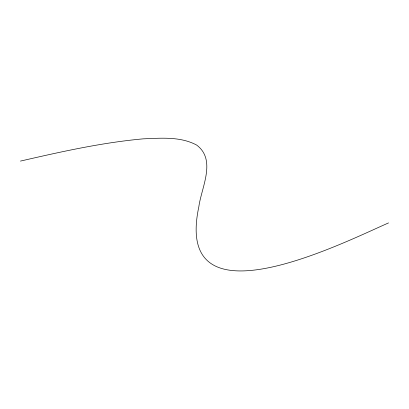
<?xml version="1.0" encoding="UTF-8"?>
<svg xmlns="http://www.w3.org/2000/svg" width="409" height="409" viewBox="0 0 409 409"><rect width="100%" height="100%" fill="white"/><g stroke="black" fill="none" stroke-linecap="round" stroke-linejoin="round"><path stroke-width="0.61" d="M388.55 222.915C343.642 242.511 172.864 329.041 198.825 206.847C201.417 187.348 216.668 160.006 196.627 145.052C180.323 136.32 161.049 138.155 143.237 138.845C101.739 142.613 60.987 151.77 20.45 161.09"/></g></svg>
